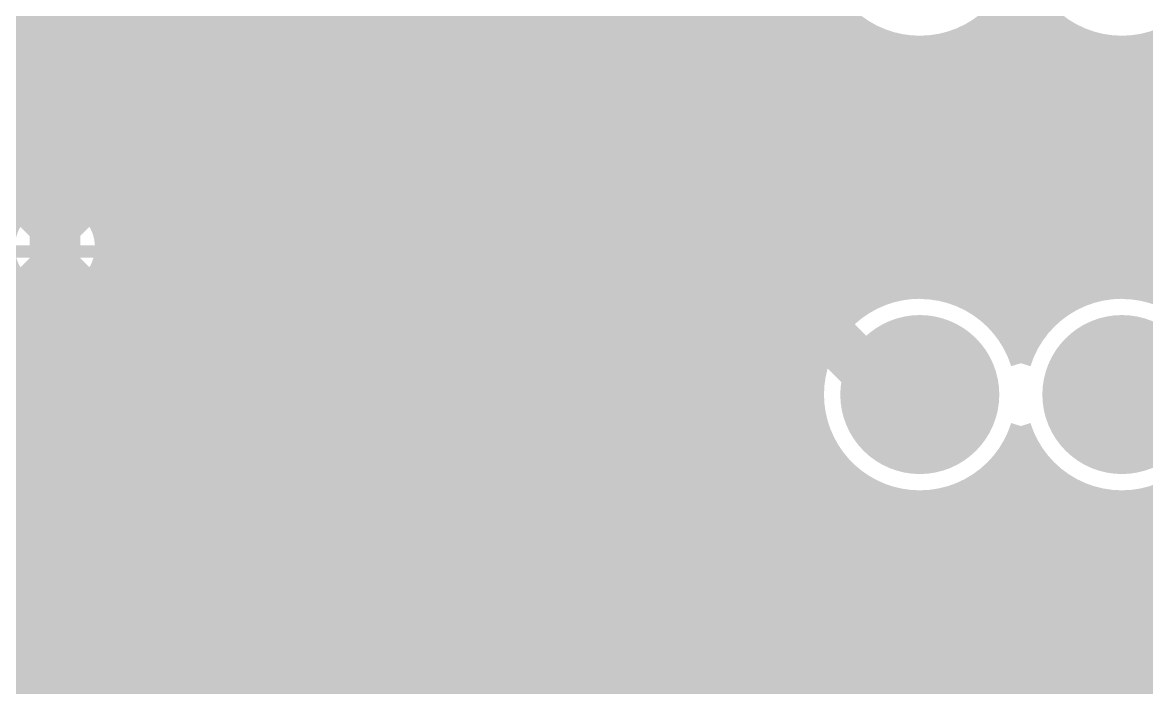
# Model space of a CAD drawing. Extents: x -3 to 92, y -53 to 125.
# Drawn here: x 10.95 to 25.07, y 95.38 to 103.74 of the extents above; entities that cross this region are included whole.
import ezdxf

# ---------------------------------------------------------------- set-up
doc = ezdxf.new("R2010")
doc.units = 0
doc.header["$MEASUREMENT"] = 0
doc.layers.get('0').update_dxf_attribs({"linetype": 'CONTINUOUS'})
for name, color, linetype in [('23-325-0_AST', 7, 'CONTINUOUS'), ('23-325-0_BOT', 7, 'CONTINUOUS'), ('23-325-0_DRD', 2, 'CONTINUOUS'), ('23-325-0_IN1', 4, 'CONTINUOUS'), ('23-325-0_IN2', 3, 'CONTINUOUS'), ('23-325-0_SMB', 5, 'CONTINUOUS'), ('23-325-0_SMT', 10, 'CONTINUOUS'), ('23-325-0_SPT', 14, 'CONTINUOUS'), ('23-325-0_SST', 9, 'CONTINUOUS'), ('23-325-0_TOP', 12, 'CONTINUOUS'), ('THRUHOLE_TAP', 8, 'CONTINUOUS')]:
    doc.layers.add(name, color=color, linetype=linetype)

# ---------------------------------------------------------------- blocks, each defined once
blk = doc.blocks.new('RECTANGLE_43')
blk.add_solid([(1.09982, 0.8001), (1.09982, -0.8001), (-1.09982, 0.8001), (-1.09982, -0.8001)])
blk = doc.blocks.new('ROUND_32')
at = {"const_width": 0.99949}
blk.add_lwpolyline([(-0.499744, 0, 1), (0.499744, 0, 1)], format="xyb", close=True, dxfattribs=at)
blk = doc.blocks.new('ROUND_68')
at = {"const_width": 0.29972}
blk.add_lwpolyline([(-0.14986, 0, 1), (0.14986, 0, 1)], format="xyb", close=True, dxfattribs=at)
blk = doc.blocks.new('ROUND_78')
at = {"const_width": 0.29972}
blk.add_lwpolyline([(-0.14986, 0, 1), (0.14986, 0, 1)], format="xyb", close=True, dxfattribs=at)
blk = doc.blocks.new('RECTANGLE_7')
blk.add_solid([(0.4064, 0.4826), (0.4064, -0.4826), (-0.4064, 0.4826), (-0.4064, -0.4826)])
blk = doc.blocks.new('ROUND_84')
at = {"const_width": 0.10033}
blk.add_lwpolyline([(-0.050164, 0, 1), (0.050164, 0, 1)], format="xyb", close=True, dxfattribs=at)
blk = doc.blocks.new('ROUND_87')
at = {"const_width": 0.40005}
blk.add_lwpolyline([(-0.200024, 0, 1), (0.200024, 0, 1)], format="xyb", close=True, dxfattribs=at)

msp = doc.modelspace()

# ---------------------------------------------------------------- linework, layer by layer
at = {"layer": '23-325-0_AST', "const_width": 0.1524}
for points in [[(28.52928, 106.77398), (28.52928, 107.1753), (29.53004, 107.1753), (29.53004, 102.3747), (19.99996, 102.3747), (19.99996, 107.1753), (21.00072, 107.1753), (21.00072, 106.77398), (28.52928, 106.77398)], [(9.0678, 104.31018), (9.0678, 103.61168), (15.0622, 103.61168), (15.0622, 104.41178)], [(13.5255, 103.0605), (10.6045, 103.0605), (10.6045, 101.4222), (13.5255, 101.4222), (13.5255, 103.0605)], [(10.97534, 102.27056), (11.33094, 102.27056), (11.45032, 102.44074), (11.45032, 102.61092), (11.33094, 102.77856), (10.97534, 102.77856), (10.97534, 101.76256)], [(11.81354, 101.93274), (11.93292, 101.76256), (12.16914, 101.76256), (12.28852, 101.93274), (12.28852, 102.10292), (12.04976, 102.44074), (12.28852, 102.77856), (11.81354, 102.77856)], [(13.06576, 102.27056), (13.12672, 102.44074), (13.12672, 102.61092), (13.06576, 102.77856), (12.71016, 102.77856), (12.65174, 102.61092), (12.65174, 102.44074), (12.71016, 102.27056), (13.06576, 102.27056), (13.12672, 102.10292), (13.12672, 101.93274), (13.06576, 101.76256), (12.71016, 101.76256), (12.65174, 101.93274), (12.65174, 102.10292), (12.71016, 102.27056)], [(11.27252, 102.27056), (11.45032, 101.76256)], [(28.52928, 101.05898), (28.52928, 101.4603), (29.53004, 101.4603), (29.53004, 96.6597), (19.99996, 96.6597), (19.99996, 101.4603), (21.00072, 101.4603), (21.00072, 101.05898), (28.52928, 101.05898)], [(9.0678, 100.15982), (9.0678, 100.85832), (15.0622, 100.85832), (15.0622, 100.15982)], [(16.9037, 100.25126), (16.9037, 99.77628), (16.22552, 100.0125), (16.22552, 100.13188), (17.24152, 100.13188)], [(25.06218, 99.19462), (25.22982, 99.314), (25.22982, 99.55022), (25.06218, 99.6696), (24.892, 99.6696), (24.55418, 99.43338), (24.21382, 99.6696), (24.21382, 99.19462)], [(16.22552, 99.41306), (17.07134, 99.41306), (17.24152, 99.3521), (16.73352, 99.1743)], [(16.56334, 99.1743), (16.73352, 99.1743), (17.24152, 98.9965), (17.07134, 98.93808), (16.22552, 98.93808)], [(24.72182, 98.35642), (24.72182, 98.71202), (24.55418, 98.8314), (24.384, 98.8314), (24.21382, 98.71202), (24.21382, 98.35642), (25.22982, 98.35642)], [(16.3957, 98.57486), (16.22552, 98.5139), (16.22552, 98.1583), (16.3957, 98.09988), (16.56334, 98.09988), (16.73352, 98.1583), (16.73352, 98.5139), (16.9037, 98.57486), (17.07134, 98.57486), (17.24152, 98.5139), (17.24152, 98.1583), (17.07134, 98.09988)], [(9.0678, 97.96018), (9.0678, 97.26168), (15.0622, 97.26168), (15.0622, 98.06178)], [(13.5255, 96.7105), (10.6045, 96.7105), (10.6045, 95.0722), (13.5255, 95.0722), (13.5255, 96.7105)], [(11.10234, 95.92056), (11.45794, 95.92056), (11.57732, 96.09074), (11.57732, 96.26092), (11.45794, 96.42856), (11.10234, 96.42856), (11.10234, 95.41256)], [(11.94054, 95.58274), (11.99896, 95.41256), (12.35456, 95.41256), (12.41552, 95.58274), (12.41552, 95.92056), (12.29614, 96.09074), (11.94054, 96.09074), (11.94054, 96.42856), (12.41552, 96.42856)], [(12.83716, 95.92056), (13.19276, 95.92056), (13.25372, 95.75292), (13.25372, 95.58274), (13.19276, 95.41256), (12.83716, 95.41256), (12.77874, 95.58274), (12.77874, 95.75292), (13.01496, 96.42856)], [(11.39952, 95.92056), (11.57732, 95.41256)], [(28.52928, 95.34398), (28.52928, 95.7453), (29.53004, 95.7453), (29.53004, 90.9447), (19.99996, 90.9447), (19.99996, 95.7453), (21.00072, 95.7453), (21.00072, 95.34398), (28.52928, 95.34398)]]:
    msp.add_lwpolyline(points, dxfattribs=at)
for points in [[(12.065, 100.05822, 0.4142136), (11.06678, 99.06)], [(13.06322, 99.06, 0.4142136), (12.065, 100.05822)], [(11.06678, 99.06, 0.4142136), (12.065, 98.06178)], [(12.065, 98.06178, 0.4142136), (13.06322, 99.06)]]:
    msp.add_lwpolyline(points, format="xyb", dxfattribs=at)
at = {"layer": '23-325-0_BOT'}
for points, const_width in [([(12.0142, 124.46), (12.0142, 58.27522)], 0.254), ([(12.2428, 124.46), (12.2428, 58.03138)], 0.254), ([(12.4714, 124.46), (12.4714, 46.101)], 0.254), ([(12.7, 124.46), (12.7, 46.101)], 0.254), ([(12.9286, 124.46), (12.9286, 46.101)], 0.254), ([(13.1572, 124.46), (13.1572, 46.101)], 0.254), ([(13.3858, 124.46), (13.3858, 46.101)], 0.254), ([(13.6144, 124.46), (13.6144, 46.101)], 0.254), ([(13.843, 124.46), (13.843, 46.101)], 0.254), ([(14.0716, 124.46), (14.0716, 60.02528)], 0.254), ([(14.3002, 124.46), (14.3002, 60.24118)], 0.254), ([(14.5288, 124.46), (14.5288, 60.31484)], 0.254), ([(14.7574, 124.46), (14.7574, 60.2996)], 0.254), ([(14.986, 124.46), (14.986, 60.19038)], 0.254), ([(15.2146, 124.46), (15.2146, 59.84748)], 0.254), ([(15.4432, 124.46), (15.4432, 54.8259)], 0.254), ([(15.6718, 124.46), (15.6718, 54.6862)], 0.254), ([(15.9004, 124.46), (15.9004, 46.101)], 0.254), ([(16.129, 124.46), (16.129, 46.101)], 0.254), ([(16.3576, 124.46), (16.3576, 46.101)], 0.254), ([(16.5862, 124.46), (16.5862, 46.101)], 0.254), ([(16.8148, 124.46), (16.8148, 46.101)], 0.254), ([(17.0434, 124.46), (17.0434, 46.101)], 0.254), ([(17.272, 124.46), (17.272, 46.101)], 0.254), ([(17.5006, 124.46), (17.5006, 46.101)], 0.254), ([(17.7292, 124.46), (17.7292, 46.101)], 0.254), ([(11.3538, 100.9142), (11.3538, 105.8672), (7.62, 109.601)], 0.635), ([(18.542, 52.832), (18.542, 106.172), (20.32, 107.95)], 0.635), ([(20.701, 107.41406), (20.701, 67.44716)], 0.254), ([(20.4724, 107.18546), (20.4724, 67.21856)], 0.254), ([(20.2438, 106.95686), (20.2438, 66.98996)], 0.254), ([(20.0152, 106.72826), (20.0152, 66.76136)], 0.254), ([(19.7866, 106.49966), (19.7866, 66.53276)], 0.254), ([(19.558, 106.27106), (19.558, 52.7304)], 0.254), ([(17.8943, 106.172), (17.8943, 52.832)], 0.254), ([(19.3294, 106.04246), (19.3294, 52.959)], 0.254), ([(12.0015, 105.8672), (12.0015, 100.9142)], 0.254), ([(19.1897, 105.90276), (19.1897, 53.0987)], 0.254), ([(20.9296, 104.47274), (20.9296, 99.36226)], 0.254), ([(23.4442, 104.2416), (23.4442, 99.59086)], 0.254), ([(23.6728, 104.01554), (23.6728, 99.81946)], 0.254), ([(21.1582, 103.97998), (21.1582, 99.85502)], 0.254), ([(23.2156, 103.886), (23.2156, 99.94646)], 0.254), ([(17.8943, 103.7844), (12.0015, 103.7844)], 0.254), ([(21.336, 103.7844), (19.1897, 103.7844)], 0.254), ([(21.3868, 103.74122), (21.3868, 100.09124)], 0.254), ([(23.876, 103.7844), (23.11146, 103.7844)], 0.254), ([(23.9014, 103.76408), (23.9014, 100.07092)], 0.254), ([(21.6154, 103.59136), (21.6154, 100.2411)], 0.254), ([(22.987, 103.68534), (22.987, 100.14966)], 0.254), ([(24.13, 103.6066), (24.13, 100.2284)], 0.254), ([(17.8943, 103.5558), (12.0015, 103.5558)], 0.254), ([(21.6916, 103.5558), (19.1897, 103.5558)], 0.254), ([(21.844, 103.49992), (21.844, 100.33508)], 0.254), ([(22.0726, 103.4542), (22.0726, 100.3808)], 0.254), ([(22.3012, 103.44658), (22.3012, 100.38842)], 0.254), ([(22.5298, 103.4796), (22.5298, 100.3554)], 0.254), ([(24.2316, 103.5558), (22.75586, 103.5558)], 0.254), ([(22.7584, 103.5558), (22.7584, 100.2792)], 0.254), ([(24.3586, 103.50754), (24.3586, 100.32492)], 0.254), ([(24.5872, 103.45674), (24.5872, 100.37826)], 0.254), ([(24.8158, 103.44658), (24.8158, 100.38842)], 0.254), ([(25.0444, 103.47452), (25.0444, 100.36048)], 0.254), ([(17.8943, 103.3272), (12.0015, 103.3272)], 0.254), ([(26.76906, 103.3272), (19.1897, 103.3272)], 0.254), ([(17.8943, 103.0986), (12.0015, 103.0986)], 0.254), ([(26.6827, 103.0986), (19.1897, 103.0986)], 0.254), ([(17.8943, 102.87), (12.0015, 102.87)], 0.254), ([(26.68778, 102.87), (19.1897, 102.87)], 0.254), ([(17.8943, 102.6414), (12.0015, 102.6414)], 0.254), ([(26.7843, 102.6414), (19.1897, 102.6414)], 0.254), ([(17.8943, 102.4128), (12.0015, 102.4128)], 0.254), ([(26.8478, 102.4128), (19.1897, 102.4128)], 0.254), ([(17.8943, 102.1842), (12.0015, 102.1842)], 0.254), ([(26.8478, 102.1842), (19.1897, 102.1842)], 0.254), ([(17.8943, 101.9556), (12.0015, 101.9556)], 0.254), ([(26.8478, 101.9556), (19.1897, 101.9556)], 0.254), ([(17.8943, 101.727), (12.0015, 101.727)], 0.254), ([(26.8478, 101.727), (19.1897, 101.727)], 0.254), ([(17.8943, 101.4984), (12.0015, 101.4984)], 0.254), ([(26.8478, 101.4984), (19.1897, 101.4984)], 0.254), ([(17.8943, 101.2698), (12.0015, 101.2698)], 0.254), ([(26.8478, 101.2698), (19.1897, 101.2698)], 0.254), ([(11.3538, 100.9142), (11.3538, 94.2848)], 0.635), ([(17.8943, 101.0412), (12.0015, 101.0412)], 0.254), ([(26.8478, 101.0412), (19.1897, 101.0412)], 0.254), ([(12.0015, 100.9142), (12.0015, 94.2848)], 0.254), ([(17.8943, 100.8126), (12.0015, 100.8126)], 0.254), ([(26.8478, 100.8126), (19.1897, 100.8126)], 0.254), ([(17.8943, 100.584), (12.0015, 100.584)], 0.254), ([(26.8478, 100.584), (19.1897, 100.584)], 0.254), ([(17.8943, 100.3554), (12.0015, 100.3554)], 0.254), ([(21.92274, 100.3554), (19.1897, 100.3554)], 0.254), ([(24.46274, 100.3554), (22.52726, 100.3554)], 0.254), ([(26.8478, 100.3554), (25.06726, 100.3554)], 0.254), ([(17.8943, 100.1268), (12.0015, 100.1268)], 0.254), ([(21.42998, 100.1268), (19.1897, 100.1268)], 0.254), ([(23.96998, 100.1268), (23.02002, 100.1268)], 0.254), ([(17.8943, 99.8982), (12.0015, 99.8982)], 0.254), ([(21.19122, 99.8982), (19.1897, 99.8982)], 0.254), ([(23.73122, 99.8982), (23.25624, 99.8982)], 0.254), ([(17.8943, 99.6696), (12.0015, 99.6696)], 0.254), ([(21.04136, 99.6696), (19.1897, 99.6696)], 0.254), ([(23.58136, 99.6696), (23.4061, 99.6696)], 0.254), ([(17.8943, 99.441), (12.0015, 99.441)], 0.254), ([(20.94992, 99.441), (19.1897, 99.441)], 0.254), ([(17.8943, 99.2124), (12.0015, 99.2124)], 0.254), ([(20.9042, 99.2124), (19.1897, 99.2124)], 0.254), ([(17.8943, 98.9838), (12.0015, 98.9838)], 0.254), ([(20.89658, 98.9838), (19.1897, 98.9838)], 0.254), ([(17.8943, 98.7552), (12.0015, 98.7552)], 0.254), ([(20.9296, 98.7552), (19.1897, 98.7552)], 0.254), ([(20.9296, 98.75774), (20.9296, 93.64726)], 0.254), ([(17.8943, 98.5266), (12.0015, 98.5266)], 0.254), ([(21.0058, 98.5266), (19.1897, 98.5266)], 0.254), ([(23.4442, 98.5266), (23.4442, 93.87586)], 0.254), ([(23.5458, 98.5266), (23.4442, 98.5266)], 0.254), ([(17.8943, 98.298), (12.0015, 98.298)], 0.254), ([(21.13534, 98.298), (19.1897, 98.298)], 0.254), ([(21.1582, 98.26498), (21.1582, 94.14002)], 0.254), ([(23.67534, 98.298), (23.31466, 98.298)], 0.254), ([(23.6728, 98.30054), (23.6728, 94.10446)], 0.254), ([(17.8943, 98.0694), (12.0015, 98.0694)], 0.254), ([(21.336, 98.0694), (19.1897, 98.0694)], 0.254), ([(23.876, 98.0694), (23.11146, 98.0694)], 0.254), ([(23.2156, 98.171), (23.2156, 94.23146)], 0.254), ([(21.3868, 98.02622), (21.3868, 94.37624)], 0.254), ([(22.987, 97.97034), (22.987, 94.43466)], 0.254), ([(23.9014, 98.04908), (23.9014, 94.35592)], 0.254), ([(17.8943, 97.8408), (12.0015, 97.8408)], 0.254), ([(21.6916, 97.8408), (19.1897, 97.8408)], 0.254), ([(21.6154, 97.87636), (21.6154, 94.5261)], 0.254), ([(24.2316, 97.8408), (22.75586, 97.8408)], 0.254), ([(22.7584, 97.8408), (22.7584, 94.5642)], 0.254), ([(24.13, 97.8916), (24.13, 94.5134)], 0.254), ([(24.3586, 97.79254), (24.3586, 94.60992)], 0.254), ([(21.844, 97.78492), (21.844, 94.62008)], 0.254), ([(22.0726, 97.7392), (22.0726, 94.6658)], 0.254), ([(22.3012, 97.73158), (22.3012, 94.67342)], 0.254), ([(22.5298, 97.7646), (22.5298, 94.6404)], 0.254), ([(24.5872, 97.74174), (24.5872, 94.66326)], 0.254), ([(24.8158, 97.73158), (24.8158, 94.67342)], 0.254), ([(25.0444, 97.75952), (25.0444, 94.64548)], 0.254), ([(17.8943, 97.6122), (12.0015, 97.6122)], 0.254), ([(28.5115, 97.6122), (19.1897, 97.6122)], 0.254), ([(17.8943, 97.3836), (12.0015, 97.3836)], 0.254), ([(28.2829, 97.3836), (19.1897, 97.3836)], 0.254), ([(17.8943, 97.155), (12.0015, 97.155)], 0.254), ([(28.0543, 97.155), (19.1897, 97.155)], 0.254), ([(17.8943, 96.9264), (12.0015, 96.9264)], 0.254), ([(27.8257, 96.9264), (19.1897, 96.9264)], 0.254), ([(17.8943, 96.6978), (12.0015, 96.6978)], 0.254), ([(27.5971, 96.6978), (19.1897, 96.6978)], 0.254), ([(17.8943, 96.4692), (12.0015, 96.4692)], 0.254), ([(27.3685, 96.4692), (19.1897, 96.4692)], 0.254), ([(17.8943, 96.2406), (12.0015, 96.2406)], 0.254), ([(27.1399, 96.2406), (19.1897, 96.2406)], 0.254), ([(17.8943, 96.012), (12.0015, 96.012)], 0.254), ([(26.924, 96.012), (19.1897, 96.012)], 0.254), ([(17.8943, 95.7834), (12.0015, 95.7834)], 0.254), ([(26.8478, 95.7834), (19.1897, 95.7834)], 0.254), ([(17.8943, 95.5548), (12.0015, 95.5548)], 0.254), ([(26.8478, 95.5548), (19.1897, 95.5548)], 0.254), ([(17.8943, 95.3262), (12.0015, 95.3262)], 0.254), ([(26.8478, 95.3262), (19.1897, 95.3262)], 0.254)]:
    msp.add_lwpolyline(points, dxfattribs=dict(at, const_width=const_width))
at = {"layer": '23-325-0_BOT', "const_width": 0.254}
for points in [[(20.89404, 104.775, 0.4142136), (22.225, 103.44404)], [(22.225, 103.44404, 0.328165), (23.495, 104.37876)], [(23.495, 104.37876, 0.3281646), (24.765, 103.44404)], [(24.765, 103.44404, 0.328165), (26.035, 104.37876)], [(22.225, 100.39096, 0.4142136), (20.89404, 99.06)], [(23.495, 99.4537, 0.3286705), (22.225, 100.38842)], [(24.765, 100.39096, 0.3286704), (23.495, 99.4537)], [(26.035, 99.4537, 0.3286705), (24.765, 100.38842)], [(20.89404, 99.06, 0.4142136), (22.225, 97.72904)], [(22.225, 97.72904, 0.328165), (23.495, 98.66376)], [(23.495, 98.66376, 0.3281646), (24.765, 97.72904)], [(24.765, 97.72904, 0.328165), (26.035, 98.66376)]]:
    msp.add_lwpolyline(points, format="xyb", dxfattribs=at)
at = {"layer": '23-325-0_DRD', "const_width": 0.254}
for points in [[(11.9888, 101.5492), (10.7188, 100.2792)], [(11.9888, 100.2792), (10.7188, 101.5492)], [(11.9888, 101.5492), (10.7188, 100.2792)], [(11.9888, 100.2792), (10.7188, 101.5492)], [(13.335, 99.695), (12.065, 98.425)], [(13.335, 98.425), (12.065, 99.695)], [(13.335, 99.695), (12.065, 98.425)], [(13.335, 98.425), (12.065, 99.695)], [(13.335, 99.695), (12.065, 98.425)], [(13.335, 98.425), (12.065, 99.695)], [(17.653, 99.695), (16.383, 98.425)], [(17.653, 98.425), (16.383, 99.695)], [(22.225, 99.695), (21.59, 99.06)], [(22.86, 99.06), (22.225, 99.695)], [(24.765, 99.695), (24.13, 99.06)], [(25.4, 99.06), (24.765, 99.695)], [(21.59, 99.06), (22.225, 98.425)], [(22.225, 98.425), (22.86, 99.06)], [(24.13, 99.06), (24.765, 98.425)], [(24.765, 98.425), (25.4, 99.06)]]:
    msp.add_lwpolyline(points, dxfattribs=at)
at = {"layer": '23-325-0_IN1', "const_width": 0.254}
for points in [[(10.8458, 124.46), (10.8458, 101.28504)], [(11.0744, 124.46), (11.0744, 101.47808)], [(11.303, 124.46), (11.303, 101.54158)], [(11.5316, 124.46), (11.5316, 101.51872)], [(11.7602, 124.46), (11.7602, 101.39426)], [(11.9888, 124.46), (11.9888, 75.3618)], [(12.2174, 124.46), (12.2174, 99.46386)], [(13.589, 124.46), (13.589, -4.572)], [(13.8176, 124.46), (13.8176, -4.572)], [(14.0462, 124.46), (14.0462, -4.572)], [(14.2748, 124.46), (14.2748, -4.572)], [(14.5034, 124.46), (14.5034, -4.572)], [(14.732, 124.46), (14.732, 54.59984)], [(14.9606, 124.46), (14.9606, 54.79288)], [(15.1892, 124.46), (15.1892, 54.85638)], [(15.4178, 124.46), (15.4178, 54.83352)], [(15.6464, 124.46), (15.6464, 54.70906)], [(15.875, 124.46), (15.875, -4.572)], [(16.1036, 124.46), (16.1036, -4.572)], [(17.9324, 124.46), (17.9324, 68.76288)], [(18.161, 124.46), (18.161, 68.56984)], [(18.3896, 124.46), (18.3896, 53.4416)], [(18.6182, 124.46), (18.6182, 53.45684)], [(18.8468, 124.46), (18.8468, 53.38318)], [(19.0754, 124.46), (19.0754, 53.16728)], [(19.304, 124.46), (19.304, -4.572)], [(19.5326, 124.46), (19.5326, -4.572)], [(17.7038, 117.8179), (17.7038, 92.99956)], [(17.4752, 117.57406), (17.4752, 99.4918)], [(19.7612, 107.6579), (19.7612, 21.87956)], [(19.9898, 107.41406), (19.9898, 22.12594)], [(20.6756, 107.4293), (20.6756, 64.79794)], [(20.2184, 107.3277), (20.2184, 22.2123)], [(20.447, 107.33278), (20.447, 22.20722)], [(12.446, 105.03662), (12.446, 99.63658)], [(17.2466, 105.0036), (17.2466, 99.64674)], [(13.3604, 104.9274), (13.3604, -4.572)], [(16.3322, 104.95026), (16.3322, 86.64956)], [(12.6746, 104.84612), (12.6746, 99.68992)], [(12.9032, 104.78262), (12.9032, 99.6569)], [(13.1318, 104.80548), (13.1318, 99.5172)], [(16.5608, 104.8131), (16.5608, 99.4918)], [(16.7894, 104.78008), (16.7894, 99.64674)], [(17.018, 104.83342), (17.018, 99.68992)], [(20.9042, 104.61752), (20.9042, 99.21748)], [(23.4188, 104.18826), (23.4188, 99.64674)], [(21.1328, 104.01554), (21.1328, 99.81946)], [(23.6474, 104.05364), (23.6474, 99.78136)], [(23.1902, 103.8606), (23.1902, 99.9744)], [(21.336, 103.7844), (-2.413, 103.7844)], [(21.3614, 103.76408), (21.3614, 100.07092)], [(23.876, 103.7844), (23.11146, 103.7844)], [(23.876, 103.7844), (23.876, 100.04806)], [(21.59, 103.6066), (21.59, 100.2284)], [(22.9616, 103.66756), (22.9616, 100.16744)], [(24.1046, 103.6193), (24.1046, 100.21316)], [(21.6916, 103.5558), (-2.413, 103.5558)], [(21.8186, 103.50754), (21.8186, 100.32492)], [(22.0472, 103.45674), (22.0472, 100.37826)], [(22.2758, 103.44658), (22.2758, 100.38842)], [(22.5044, 103.47452), (22.5044, 100.36048)], [(22.733, 103.54564), (22.733, 100.28936)], [(24.2316, 103.5558), (22.75586, 103.5558)], [(24.3332, 103.5177), (24.3332, 100.3173)], [(24.5618, 103.45928), (24.5618, 100.37318)], [(24.7904, 103.44404), (24.7904, 100.38842)], [(25.019, 103.46944), (25.019, 100.36556)], [(26.76906, 103.3272), (-2.413, 103.3272)], [(26.6827, 103.0986), (-2.413, 103.0986)], [(26.68778, 102.87), (-2.413, 102.87)], [(26.7843, 102.6414), (-2.413, 102.6414)], [(27.06878, 102.4128), (-2.413, 102.4128)], [(73.4568, 102.1842), (-2.413, 102.1842)], [(73.50506, 101.9556), (-2.413, 101.9556)], [(73.62698, 101.727), (-2.413, 101.727)], [(11.11758, 101.4984), (-2.413, 101.4984)], [(73.89368, 101.4984), (11.59002, 101.4984)], [(10.8331, 101.2698), (-2.413, 101.2698)], [(86.36, 101.2698), (11.8745, 101.2698)], [(30.93466, 101.0412), (11.97102, 101.0412)], [(30.78226, 100.8126), (11.9761, 100.8126)], [(10.8458, 100.54082), (10.8458, 94.65564)], [(30.73908, 100.584), (11.88974, 100.584)], [(11.0617, 100.3554), (-2.413, 100.3554)], [(11.0744, 100.35032), (11.0744, 94.84868)], [(21.92274, 100.3554), (11.64336, 100.3554)], [(11.7602, 100.4316), (11.7602, 94.76486)], [(24.46274, 100.3554), (22.52726, 100.3554)], [(27.00274, 100.3554), (25.06726, 100.3554)], [(11.303, 100.28682), (11.303, 94.91218)], [(11.5316, 100.30968), (11.5316, 94.88932)], [(21.42998, 100.1268), (-2.413, 100.1268)], [(23.96998, 100.1268), (23.02002, 100.1268)], [(21.19122, 99.8982), (-2.413, 99.8982)], [(23.73122, 99.8982), (23.25624, 99.8982)], [(12.53998, 99.6696), (-2.413, 99.6696)], [(16.85798, 99.6696), (12.85748, 99.6696)], [(21.04136, 99.6696), (17.17548, 99.6696)], [(23.58136, 99.6696), (23.4061, 99.6696)], [(12.19708, 99.441), (-2.413, 99.441)], [(16.51508, 99.441), (13.20038, 99.441)], [(20.94992, 99.441), (17.51838, 99.441)], [(12.08786, 99.2124), (-2.413, 99.2124)], [(16.40586, 99.2124), (13.3096, 99.2124)], [(20.9042, 99.2124), (17.6276, 99.2124)], [(12.07516, 98.9838), (-2.413, 98.9838)], [(16.39316, 98.9838), (13.32484, 98.9838)], [(20.89658, 98.9838), (17.64284, 98.9838)], [(20.9042, 98.90252), (20.9042, 93.50248)], [(12.14882, 98.7552), (-2.413, 98.7552)], [(12.2174, 98.6536), (12.2174, 93.11386)], [(16.46682, 98.7552), (13.25118, 98.7552)], [(20.9296, 98.7552), (17.56918, 98.7552)], [(12.36472, 98.5266), (-2.413, 98.5266)], [(16.68272, 98.5266), (13.03528, 98.5266)], [(13.1318, 98.60026), (13.1318, 93.1672)], [(16.5608, 98.62566), (16.5608, 92.94622)], [(21.0058, 98.5266), (17.35328, 98.5266)], [(17.4752, 98.62566), (17.4752, 93.24594)], [(23.5458, 98.5266), (23.4442, 98.5266)], [(12.446, 98.48342), (12.446, 93.28658)], [(12.6746, 98.43008), (12.6746, 93.33992)], [(12.9032, 98.4631), (12.9032, 93.3069)], [(16.7894, 98.47326), (16.7894, 93.2307)], [(17.018, 98.43008), (17.018, 93.32722)], [(17.2466, 98.47326), (17.2466, 93.3323)], [(23.4188, 98.47326), (23.4188, 93.93174)], [(21.13534, 98.298), (-2.413, 98.298)], [(21.1328, 98.30054), (21.1328, 94.10446)], [(23.67534, 98.298), (23.31466, 98.298)], [(23.6474, 98.33864), (23.6474, 94.06636)], [(21.336, 98.0694), (-2.413, 98.0694)], [(23.876, 98.0694), (23.11146, 98.0694)], [(23.1902, 98.1456), (23.1902, 94.2594)], [(23.876, 98.0694), (23.876, 94.33306)], [(21.3614, 98.04908), (21.3614, 94.35592)], [(22.9616, 97.95256), (22.9616, 94.45244)], [(21.6916, 97.8408), (-2.413, 97.8408)], [(21.59, 97.8916), (21.59, 94.5134)], [(21.8186, 97.79254), (21.8186, 94.60992)], [(22.733, 97.83064), (22.733, 94.57436)], [(24.2316, 97.8408), (22.75586, 97.8408)], [(24.1046, 97.9043), (24.1046, 94.49816)], [(24.3332, 97.8027), (24.3332, 94.6023)], [(22.0472, 97.74174), (22.0472, 94.66326)], [(22.2758, 97.73158), (22.2758, 94.67342)], [(22.5044, 97.75952), (22.5044, 94.64548)], [(24.5618, 97.74428), (24.5618, 94.65818)], [(24.7904, 97.72904), (24.7904, 94.67342)], [(25.019, 97.75444), (25.019, 94.65056)], [(60.84316, 97.6122), (-2.413, 97.6122)], [(60.85586, 97.3836), (-2.413, 97.3836)], [(60.96508, 97.155), (-2.413, 97.155)], [(61.30798, 96.9264), (-2.413, 96.9264)], [(65.43548, 96.6978), (-2.413, 96.6978)], [(65.41262, 96.4692), (-2.413, 96.4692)], [(65.47612, 96.2406), (-2.413, 96.2406)], [(65.66662, 96.012), (-2.413, 96.012)], [(86.36, 95.7834), (-2.413, 95.7834)], [(86.36, 95.5548), (-2.413, 95.5548)], [(29.02966, 95.3262), (-2.413, 95.3262)]]:
    msp.add_lwpolyline(points, dxfattribs=at)
for points in [[(20.89404, 104.775, 0.4142136), (22.225, 103.44404)], [(22.225, 103.44404, 0.328165), (23.495, 104.37876)], [(23.495, 104.37876, 0.3281646), (24.765, 103.44404)], [(24.765, 103.44404, 0.328165), (26.035, 104.37876)], [(11.3538, 101.54412, 0.4142136), (10.72388, 100.9142)], [(11.98372, 100.9142, 0.4142136), (11.3538, 101.54412)], [(10.72388, 100.9142, 0.4142136), (11.3538, 100.28428)], [(11.3538, 100.28428, 0.4142136), (11.98372, 100.9142)], [(22.225, 100.39096, 0.4142136), (20.89404, 99.06)], [(23.495, 99.4537, 0.3286705), (22.225, 100.38842)], [(24.765, 100.39096, 0.3286704), (23.495, 99.4537)], [(26.035, 99.4537, 0.3286705), (24.765, 100.38842)], [(12.7, 99.68992, 0.4142136), (12.07008, 99.06)], [(12.7, 99.68992, 0.4142136), (12.07008, 99.06)], [(13.32992, 99.06, 0.4142136), (12.7, 99.68992)], [(13.32992, 99.06, 0.4142136), (12.7, 99.68992)], [(17.018, 99.68992, 0.4142136), (16.38808, 99.06)], [(17.64792, 99.06, 0.4142136), (17.018, 99.68992)], [(12.07008, 99.06, 0.4142136), (12.7, 98.43008)], [(12.07008, 99.06, 0.4142136), (12.7, 98.43008)], [(12.7, 98.43008, 0.4142136), (13.32992, 99.06)], [(12.7, 98.43008, 0.4142136), (13.32992, 99.06)], [(16.38808, 99.06, 0.4142136), (17.018, 98.43008)], [(17.018, 98.43008, 0.4142136), (17.64792, 99.06)], [(20.89404, 99.06, 0.4142136), (22.225, 97.72904)], [(22.225, 97.72904, 0.328165), (23.495, 98.66376)], [(23.495, 98.66376, 0.3281646), (24.765, 97.72904)], [(24.765, 97.72904, 0.328165), (26.035, 98.66376)]]:
    msp.add_lwpolyline(points, format="xyb", dxfattribs=at)
at = {"layer": '23-325-0_SST', "const_width": 0.1524}
for points in [[(28.52928, 106.77398), (28.52928, 107.1753), (29.53004, 107.1753), (29.53004, 102.3747), (19.99996, 102.3747), (19.99996, 107.1753), (21.00072, 107.1753), (21.00072, 106.77398), (28.52928, 106.77398)], [(15.0622, 104.41178), (15.0622, 103.61168), (9.0678, 103.61168), (9.0678, 104.31018)], [(17.07642, 103.9368), (17.07642, 103.4288), (17.2466, 103.25862), (17.41678, 103.25862), (17.58442, 103.4288), (17.58442, 103.9368), (16.56842, 103.9368)], [(14.54912, 103.25862), (14.37894, 103.31704), (14.20876, 103.31704), (14.04112, 103.25862), (14.04112, 102.90302), (14.20876, 102.84206), (14.37894, 102.84206), (14.54912, 102.90302), (14.54912, 103.25862), (14.71676, 103.31704), (14.88694, 103.31704), (15.05712, 103.25862), (15.05712, 102.90302), (14.88694, 102.84206), (14.71676, 102.84206), (14.54912, 102.90302)], [(13.5255, 103.0605), (10.6045, 103.0605), (10.6045, 101.4222), (13.5255, 101.4222), (13.5255, 103.0605)], [(17.58442, 102.19182), (16.7386, 102.19182), (16.56842, 102.27818), (16.56842, 102.78618), (16.7386, 102.87), (17.58442, 102.87)], [(14.88694, 102.00386), (15.05712, 102.12324), (15.05712, 102.35946), (14.88694, 102.47884), (14.71676, 102.47884), (14.37894, 102.24262), (14.04112, 102.47884), (14.04112, 102.00386)], [(24.69642, 101.64318), (25.05202, 101.64318), (25.1714, 101.81082), (25.1714, 101.981), (25.05202, 102.15118), (24.69642, 102.15118), (24.69642, 101.13518)], [(14.54912, 101.16566), (14.54912, 101.52126), (14.37894, 101.64064), (14.20876, 101.64064), (14.04112, 101.52126), (14.04112, 101.16566), (15.05712, 101.16566)], [(14.54912, 101.46284), (15.05712, 101.64064)], [(28.52928, 101.05898), (28.52928, 101.4603), (29.53004, 101.4603), (29.53004, 96.6597), (19.99996, 96.6597), (19.99996, 101.4603), (21.00072, 101.4603), (21.00072, 101.05898), (28.52928, 101.05898)], [(15.0622, 100.15982), (15.0622, 100.85832), (9.0678, 100.85832), (9.0678, 100.15982)], [(17.58442, 99.67722), (17.58442, 100.3554)], [(16.56842, 100.01758), (17.58442, 100.01758)], [(19.48942, 98.86442), (18.98142, 99.11842), (18.98142, 99.2886), (19.48942, 99.5426)], [(17.07642, 99.2886), (17.07642, 98.7806), (17.2466, 98.61042), (17.41678, 98.61042), (17.58442, 98.7806), (17.58442, 99.2886), (16.56842, 99.2886)], [(18.47342, 99.20478), (18.98142, 99.20478)], [(17.07642, 98.86442), (16.56842, 98.61042)], [(16.56842, 97.54362), (17.07642, 97.54362), (17.58442, 97.79762), (17.58442, 97.9678), (17.07642, 98.2218), (16.56842, 98.2218)], [(16.90878, 97.54362), (16.90878, 98.2218)], [(15.0622, 98.06178), (15.0622, 97.26168), (9.0678, 97.26168), (9.0678, 97.96018)], [(17.58442, 96.47682), (17.2466, 96.47682), (16.56842, 96.81718), (17.2466, 97.155), (17.58442, 97.155)], [(14.42212, 96.68002), (14.42212, 97.03562), (14.58976, 97.09404), (14.75994, 97.09404), (14.93012, 97.03562), (14.93012, 96.68002), (14.75994, 96.61906), (14.58976, 96.61906), (13.91412, 96.85782)], [(13.5255, 96.7105), (10.6045, 96.7105), (10.6045, 95.0722), (13.5255, 95.0722), (13.5255, 96.7105)], [(24.44242, 96.05518), (24.79802, 96.05518), (24.9174, 96.22282), (24.9174, 96.393), (24.79802, 96.56318), (24.44242, 96.56318), (24.44242, 95.54718)], [(14.75994, 95.78086), (14.93012, 95.84182), (14.93012, 96.19742), (14.75994, 96.25584), (14.42212, 96.25584), (14.25194, 96.13646), (14.25194, 95.78086), (13.91412, 95.78086), (13.91412, 96.25584)], [(16.56842, 95.41002), (16.56842, 96.0882), (17.58442, 96.0882), (17.58442, 95.41002)], [(17.07642, 95.5802), (17.07642, 96.0882)], [(28.52928, 95.34398), (28.52928, 95.7453), (29.53004, 95.7453), (29.53004, 90.9447), (19.99996, 90.9447), (19.99996, 95.7453), (21.00072, 95.7453), (21.00072, 95.34398), (28.52928, 95.34398)], [(14.42212, 94.94266), (14.42212, 95.29826), (14.25194, 95.41764), (14.08176, 95.41764), (13.91412, 95.29826), (13.91412, 94.94266), (14.93012, 94.94266)], [(14.42212, 95.23984), (14.93012, 95.41764)]]:
    msp.add_lwpolyline(points, dxfattribs=at)
for points in [[(12.065, 100.05822, 0.4142136), (11.06678, 99.06)], [(13.06322, 99.06, 0.4142136), (12.065, 100.05822)], [(11.06678, 99.06, 0.4142136), (12.065, 98.06178)], [(12.065, 98.06178, 0.4142136), (13.06322, 99.06)]]:
    msp.add_lwpolyline(points, format="xyb", dxfattribs=at)
at = {"layer": '23-325-0_TOP'}
for points, const_width in [([(36.83, 114.69878), (36.21278, 114.69878), (35.814, 114.3), (35.814, 112.395), (34.798, 111.379), (33.147, 111.379), (29.718, 107.95), (29.718, 104.267), (27.432, 101.981), (22.606, 101.981), (17.145, 107.442), (6.731, 107.442), (6.223, 107.95), (4.064, 107.95), (3.302, 107.188), (3.302, 71.628), (8.1788, 66.7512), (8.1788, 66.675)], 0.254), ([(38.735, 114.69878), (38.58768, 114.69878), (38.24478, 114.69878), (37.973, 114.427), (37.973, 113.411), (35.433, 110.871), (33.782, 110.871), (30.353, 107.442), (30.353, 104.14), (27.686, 101.473), (22.098, 101.473), (16.637, 106.934), (6.477, 106.934), (6.096, 107.315), (4.826, 107.315)], 0.254), ([(9.36498, 105.41), (10.033, 105.41), (11.684, 103.759), (18.796, 103.759), (21.844, 100.711), (32.49676, 100.711)], 0.635), ([(10.24636, 104.2797), (11.21918, 103.30688)], 0.254), ([(10.8458, 103.68026), (10.8458, 103.0478)], 0.254), ([(10.97026, 103.5558), (3.7592, 103.5558)], 0.254), ([(11.0744, 103.45166), (11.0744, 103.0478)], 0.254), ([(11.19886, 103.3272), (3.7592, 103.3272)], 0.254), ([(11.303, 103.23576), (11.303, 103.0478)], 0.254), ([(18.53946, 103.0986), (3.7592, 103.0986)], 0.254), ([(12.0396, 103.0478), (10.6172, 103.0478)], 0.254), ([(11.5316, 103.12908), (11.5316, 103.0478)], 0.254), ([(18.52676, 103.1113), (11.684, 103.1113)], 0.254), ([(11.7602, 103.1113), (11.7602, 103.0478)], 0.254), ([(11.9888, 103.1113), (11.9888, 103.0478)], 0.254), ([(12.0904, 103.0478), (12.0396, 103.0478)], 0.254), ([(13.5128, 103.0478), (12.0904, 103.0478)], 0.254), ([(12.2174, 103.1113), (12.2174, 103.0478)], 0.254), ([(12.446, 103.1113), (12.446, 103.0478)], 0.254), ([(12.6746, 103.1113), (12.6746, 103.0478)], 0.254), ([(12.9032, 103.1113), (12.9032, 103.0478)], 0.254), ([(13.1318, 103.1113), (13.1318, 103.0478)], 0.254), ([(13.3604, 103.1113), (13.3604, 103.0478)], 0.254), ([(13.5128, 103.0478), (13.5128, 102.8827)], 0.254), ([(13.589, 103.1113), (13.589, 102.8827)], 0.254), ([(13.8176, 103.1113), (13.8176, 102.8827)], 0.254), ([(14.0462, 103.1113), (14.0462, 102.8827)], 0.254), ([(14.2748, 103.1113), (14.2748, 102.8827)], 0.254), ([(14.5034, 103.1113), (14.5034, 102.8827)], 0.254), ([(14.732, 103.1113), (14.732, 102.8827)], 0.254), ([(14.9606, 103.1113), (14.9606, 102.8827)], 0.254), ([(15.1892, 103.1113), (15.1892, 102.8827)], 0.254), ([(15.4178, 103.1113), (15.4178, 102.8827)], 0.254), ([(15.6464, 103.1113), (15.6464, 102.8827)], 0.254), ([(15.875, 103.1113), (15.875, 102.8827)], 0.254), ([(16.1036, 103.1113), (16.1036, 102.8827)], 0.254), ([(16.3322, 103.1113), (16.3322, 102.8827)], 0.254), ([(16.5608, 103.1113), (16.5608, 102.8827)], 0.254), ([(16.7894, 103.1113), (16.7894, 102.8827)], 0.254), ([(17.018, 103.1113), (17.018, 102.8827)], 0.254), ([(17.2466, 103.1113), (17.2466, 102.8827)], 0.254), ([(17.4752, 103.1113), (17.4752, 102.8827)], 0.254), ([(17.7038, 103.1113), (17.7038, 102.8827)], 0.254), ([(17.9324, 103.1113), (17.9324, 102.8827)], 0.254), ([(18.161, 103.1113), (18.161, 102.8827)], 0.254), ([(18.3896, 103.1113), (18.3896, 102.8827)], 0.254), ([(18.52676, 103.1113), (18.76298, 102.87508)], 0.254), ([(18.6182, 103.01986), (18.6182, 102.8827)], 0.254), ([(18.669, 102.8827), (13.5128, 102.8827)], 0.254), ([(11.3538, 102.235), (11.3538, 100.9142)], 0.635), ([(11.3538, 102.235), (11.3538, 100.9142)], 0.635), ([(22.225, 99.06), (21.844, 99.06), (18.669, 102.235), (12.7762, 102.235)], 0.635), ([(18.39976, 101.5873), (13.5128, 101.5873)], 0.254), ([(13.5128, 101.5873), (13.5128, 101.4222)], 0.254), ([(18.48866, 101.4984), (13.5128, 101.4984)], 0.254), ([(13.589, 101.5873), (13.589, 100.1903)], 0.254), ([(13.8176, 101.5873), (13.8176, 100.1903)], 0.254), ([(14.0462, 101.5873), (14.0462, 100.1903)], 0.254), ([(14.2748, 101.5873), (14.2748, 100.1903)], 0.254), ([(14.5034, 101.5873), (14.5034, 100.1903)], 0.254), ([(14.732, 101.5873), (14.732, 100.1903)], 0.254), ([(14.9606, 101.5873), (14.9606, 100.1903)], 0.254), ([(15.1892, 101.5873), (15.1892, 100.1903)], 0.254), ([(15.4178, 101.5873), (15.4178, 100.1903)], 0.254), ([(15.6464, 101.5873), (15.6464, 100.1903)], 0.254), ([(15.875, 101.5873), (15.875, 100.1903)], 0.254), ([(16.1036, 101.5873), (16.1036, 100.1903)], 0.254), ([(16.3322, 101.5873), (16.3322, 98.0567)], 0.254), ([(16.5608, 101.5873), (16.5608, 98.0567)], 0.254), ([(16.7894, 101.5873), (16.7894, 98.0567)], 0.254), ([(17.018, 101.5873), (17.018, 98.0567)], 0.254), ([(17.2466, 101.5873), (17.2466, 98.0567)], 0.254), ([(17.4752, 101.5873), (17.4752, 98.0567)], 0.254), ([(17.7038, 101.5873), (17.7038, 98.0567)], 0.254), ([(17.9324, 101.5873), (17.9324, 98.0567)], 0.254), ([(18.161, 101.5873), (18.161, 98.0567)], 0.254), ([(18.3896, 101.5873), (18.3896, 98.0567)], 0.254), ([(18.39976, 101.5873), (20.89404, 99.09302)], 0.254), ([(12.0396, 101.4222), (12.0015, 101.4222)], 0.254), ([(12.0015, 101.4222), (12.0015, 100.9142)], 0.254), ([(12.0904, 101.4222), (12.0396, 101.4222)], 0.254), ([(13.5128, 101.4222), (12.0904, 101.4222)], 0.254), ([(12.2174, 101.4222), (12.2174, 98.0567)], 0.254), ([(12.446, 101.4222), (12.446, 98.0567)], 0.254), ([(12.6746, 101.4222), (12.6746, 98.0567)], 0.254), ([(12.9032, 101.4222), (12.9032, 98.0567)], 0.254), ([(13.1318, 101.4222), (13.1318, 98.0567)], 0.254), ([(13.3604, 101.4222), (13.3604, 100.1903)], 0.254), ([(18.6182, 101.36886), (18.6182, 98.0567)], 0.254), ([(18.71726, 101.2698), (12.0015, 101.2698)], 0.254), ([(18.94586, 101.0412), (12.0015, 101.0412)], 0.254), ([(18.8468, 101.14026), (18.8468, 98.0567)], 0.254), ([(19.0754, 100.91166), (19.0754, 98.0567)], 0.254), ([(11.9888, 100.7872), (11.9888, 98.0567)], 0.254), ([(19.17446, 100.8126), (11.99388, 100.8126)], 0.254), ([(19.304, 100.68306), (19.304, 98.0567)], 0.254), ([(10.8458, 100.51288), (10.8458, 98.7806)], 0.254), ([(19.40306, 100.584), (11.91006, 100.584)], 0.254), ([(11.02614, 100.3554), (6.1595, 100.3554)], 0.254), ([(11.0744, 100.33), (11.0744, 98.552)], 0.254), ([(19.63166, 100.3554), (11.68146, 100.3554)], 0.254), ([(11.7602, 100.40874), (11.7602, 98.0567)], 0.254), ([(19.5326, 100.45446), (19.5326, 98.0567)], 0.254), ([(11.303, 100.26904), (11.303, 98.3234)], 0.254), ([(11.5316, 100.2919), (11.5316, 98.0948)], 0.254), ([(16.19504, 100.1903), (13.335, 100.1903)], 0.254), ([(13.335, 100.1903), (13.335, 98.0567)], 0.254), ([(14.76502, 100.1903), (14.76502, 99.06)], 0.254), ([(16.19504, 100.1903), (16.19504, 98.0567)], 0.254), ([(19.7612, 100.22586), (19.7612, 98.0567)], 0.254), ([(13.335, 100.1268), (10.795, 100.1268)], 0.254), ([(19.86026, 100.1268), (16.19504, 100.1268)], 0.254), ([(19.9898, 99.99726), (19.9898, 98.0567)], 0.254), ([(13.335, 99.8982), (10.795, 99.8982)], 0.254), ([(20.08886, 99.8982), (16.19504, 99.8982)], 0.254), ([(20.2184, 99.76866), (20.2184, 98.03892)], 0.254), ([(13.335, 99.6696), (10.795, 99.6696)], 0.254), ([(20.31746, 99.6696), (16.19504, 99.6696)], 0.254), ([(20.447, 99.54006), (20.447, 97.93224)], 0.254), ([(13.335, 99.441), (10.795, 99.441)], 0.254), ([(20.54606, 99.441), (16.19504, 99.441)], 0.254), ([(29.464, 94.869), (32.36976, 94.869), (33.38576, 95.885), (32.36976, 94.869), (29.464, 94.869), (22.606, 94.869), (20.066, 97.409), (11.303, 97.409), (9.652, 99.06), (9.36498, 99.06)], 0.635), ([(13.335, 99.2124), (10.795, 99.2124)], 0.254), ([(20.77466, 99.2124), (16.19504, 99.2124)], 0.254), ([(20.6756, 99.31146), (20.6756, 97.7138)], 0.254), ([(27.305, 99.06), (24.765, 99.06)], 0.635), ([(12.7, 99.06), (14.76502, 99.06)], 0.254), ([(12.7, 99.06), (14.76502, 99.06)], 0.254), ([(14.76502, 99.06), (12.7, 99.06)], 0.254), ([(13.335, 99.06), (14.76502, 99.06)], 0.254), ([(17.018, 99.06), (14.76502, 99.06)], 0.254), ([(16.19504, 99.06), (14.76502, 99.06)], 0.254), ([(20.89404, 99.09302), (20.89363, 99.06)], 0.254), ([(13.335, 98.9838), (10.795, 98.9838)], 0.254), ([(20.89658, 98.9838), (16.19504, 98.9838)], 0.254), ([(10.795, 98.8314), (11.5697, 98.0567)], 0.254), ([(20.9042, 98.90252), (20.9042, 97.4852)], 0.254), ([(13.335, 98.7552), (10.8712, 98.7552)], 0.254), ([(20.9296, 98.7552), (16.19504, 98.7552)], 0.254), ([(13.335, 98.5266), (11.0998, 98.5266)], 0.254), ([(21.0058, 98.5266), (16.19504, 98.5266)], 0.254), ([(23.5458, 98.5266), (23.4442, 98.5266)], 0.254), ([(23.4188, 98.47326), (23.4188, 95.5167)], 0.254), ([(13.335, 98.298), (11.3284, 98.298)], 0.254), ([(21.13534, 98.298), (16.19504, 98.298)], 0.254), ([(21.1328, 98.30054), (21.1328, 97.2566)], 0.254), ([(23.67534, 98.298), (23.31466, 98.298)], 0.254), ([(23.6474, 98.33864), (23.6474, 95.5167)], 0.254), ([(13.335, 98.0694), (11.557, 98.0694)], 0.254), ([(21.336, 98.0694), (16.19504, 98.0694)], 0.254), ([(23.876, 98.0694), (23.11146, 98.0694)], 0.254), ([(23.1902, 98.1456), (23.1902, 95.5167)], 0.254), ([(23.876, 98.0694), (23.876, 95.5167)], 0.254), ([(9.86536, 97.9297), (10.83818, 96.95688)], 0.254), ([(13.335, 98.0567), (11.5697, 98.0567)], 0.254), ([(20.066, 98.0567), (16.19504, 98.0567)], 0.254), ([(21.3614, 98.04908), (21.3614, 97.028)], 0.254), ([(22.9616, 97.95256), (22.9616, 95.5167)], 0.254), ([(20.53082, 97.85858), (22.8727, 95.5167)], 0.254), ([(21.6916, 97.8408), (20.5486, 97.8408)], 0.254), ([(21.59, 97.8916), (21.59, 96.7994)], 0.254), ([(21.8186, 97.79254), (21.8186, 96.5708)], 0.254), ([(22.733, 97.83064), (22.733, 95.6564)], 0.254), ([(24.2316, 97.8408), (22.75586, 97.8408)], 0.254), ([(24.1046, 97.9043), (24.1046, 95.5167)], 0.254), ([(24.3332, 97.8027), (24.3332, 95.5167)], 0.254), ([(22.0472, 97.74174), (22.0472, 96.3422)], 0.254), ([(22.2758, 97.73158), (22.2758, 96.1136)], 0.254), ([(22.5044, 97.75952), (22.5044, 95.885)], 0.254), ([(24.5618, 97.74428), (24.5618, 95.5167)], 0.254), ([(24.7904, 97.72904), (24.7904, 95.5167)], 0.254), ([(25.019, 97.75444), (25.019, 95.5167)], 0.254), ([(32.33166, 97.6122), (20.7772, 97.6122)], 0.254), ([(32.10306, 97.3836), (21.0058, 97.3836)], 0.254), ([(31.87446, 97.155), (21.2344, 97.155)], 0.254), ([(10.8458, 96.94926), (10.8458, 96.6978)], 0.254), ([(10.8712, 96.9264), (3.7592, 96.9264)], 0.254), ([(11.0744, 96.80194), (11.0744, 96.6978)], 0.254), ([(31.64586, 96.9264), (21.463, 96.9264)], 0.254), ([(19.86026, 96.6978), (3.7592, 96.6978)], 0.254), ([(12.0396, 96.6978), (10.6172, 96.6978)], 0.254), ([(19.79676, 96.7613), (11.303, 96.7613)], 0.254), ([(11.303, 96.7613), (11.303, 96.6978)], 0.254), ([(11.5316, 96.7613), (11.5316, 96.6978)], 0.254), ([(11.7602, 96.7613), (11.7602, 96.6978)], 0.254), ([(11.9888, 96.7613), (11.9888, 96.6978)], 0.254), ([(13.5128, 96.6978), (12.0904, 96.6978)], 0.254), ([(12.2174, 96.7613), (12.2174, 96.6978)], 0.254), ([(12.446, 96.7613), (12.446, 96.6978)], 0.254), ([(12.6746, 96.7613), (12.6746, 96.6978)], 0.254), ([(12.9032, 96.7613), (12.9032, 96.6978)], 0.254), ([(13.1318, 96.7613), (13.1318, 96.6978)], 0.254), ([(13.3604, 96.7613), (13.3604, 96.6978)], 0.254), ([(13.5128, 96.6978), (13.5128, 96.5327)], 0.254), ([(13.589, 96.7613), (13.589, 96.5327)], 0.254), ([(13.8176, 96.7613), (13.8176, 96.5327)], 0.254), ([(14.0462, 96.7613), (14.0462, 96.5327)], 0.254), ([(14.2748, 96.7613), (14.2748, 96.5327)], 0.254), ([(14.5034, 96.7613), (14.5034, 96.5327)], 0.254), ([(14.732, 96.7613), (14.732, 96.5327)], 0.254), ([(14.9606, 96.7613), (14.9606, 96.5327)], 0.254), ([(15.1892, 96.7613), (15.1892, 96.5327)], 0.254), ([(15.4178, 96.7613), (15.4178, 96.5327)], 0.254), ([(15.6464, 96.7613), (15.6464, 96.5327)], 0.254), ([(15.875, 96.7613), (15.875, 96.5327)], 0.254), ([(16.1036, 96.7613), (16.1036, 96.5327)], 0.254), ([(16.3322, 96.7613), (16.3322, 96.5327)], 0.254), ([(16.5608, 96.7613), (16.5608, 96.5327)], 0.254), ([(16.7894, 96.7613), (16.7894, 96.5327)], 0.254), ([(17.018, 96.7613), (17.018, 96.5327)], 0.254), ([(17.2466, 96.7613), (17.2466, 96.5327)], 0.254), ([(17.4752, 96.7613), (17.4752, 96.5327)], 0.254), ([(17.7038, 96.7613), (17.7038, 96.5327)], 0.254), ([(17.9324, 96.7613), (17.9324, 96.5327)], 0.254), ([(18.161, 96.7613), (18.161, 96.5327)], 0.254), ([(18.3896, 96.7613), (18.3896, 96.5327)], 0.254), ([(18.6182, 96.7613), (18.6182, 96.5327)], 0.254), ([(18.8468, 96.7613), (18.8468, 96.5327)], 0.254), ([(19.0754, 96.7613), (19.0754, 96.5327)], 0.254), ([(19.304, 96.7613), (19.304, 96.5327)], 0.254), ([(19.5326, 96.7613), (19.5326, 96.5327)], 0.254), ([(19.7612, 96.7613), (19.7612, 96.52762)], 0.254), ([(19.79676, 96.7613), (21.9202, 94.6404)], 0.254), ([(31.41726, 96.6978), (21.6916, 96.6978)], 0.254), ([(19.685, 96.5327), (13.5128, 96.5327)], 0.254), ([(19.9898, 96.56826), (19.9898, 96.4565)], 0.254), ([(20.08886, 96.4692), (19.9644, 96.4692)], 0.254), ([(31.10484, 96.4692), (21.9202, 96.4692)], 0.254), ([(20.14982, 96.33458), (21.86178, 94.62516)], 0.254), ([(20.2184, 96.33966), (20.2184, 96.266)], 0.254), ([(20.31746, 96.2406), (20.2438, 96.2406)], 0.254), ([(30.65526, 96.2406), (22.1488, 96.2406)], 0.254), ([(20.447, 96.11106), (20.447, 96.0374)], 0.254), ([(12.7762, 95.885), (19.685, 95.885), (22.225, 93.345)], 0.635), ([(20.54606, 96.012), (20.4724, 96.012)], 0.254), ([(30.65526, 96.012), (22.3774, 96.012)], 0.254), ([(11.3538, 94.2848), (11.3538, 95.885)], 0.254), ([(11.3538, 94.2848), (11.3538, 95.885)], 0.254), ([(20.6756, 95.88246), (20.6756, 95.8088)], 0.254), ([(20.77466, 95.7834), (20.701, 95.7834)], 0.254), ([(30.65526, 95.7834), (22.606, 95.7834)], 0.254), ([(20.9042, 95.65386), (20.9042, 95.5802)], 0.254), ([(21.00326, 95.5548), (20.9296, 95.5548)], 0.254), ([(30.65526, 95.5548), (22.8346, 95.5548)], 0.254), ([(21.1328, 95.42526), (21.1328, 95.3516)], 0.254), ([(29.464, 95.5167), (22.8727, 95.5167)], 0.254), ([(21.23186, 95.3262), (21.1582, 95.3262)], 0.254)]:
    msp.add_lwpolyline(points, dxfattribs=dict(at, const_width=const_width))
at = {"layer": '23-325-0_TOP', "const_width": 0.254}
for points in [[(11.2268, 103.3018, 0.1989124), (11.684, 103.11242)], [(11.2268, 103.3018, 0.1989124), (11.684, 103.11242)], [(18.76298, 102.87508, 0.0364621), (18.669, 102.88194)], [(18.76298, 102.87508, 0.0364621), (18.669, 102.88194)], [(10.7061, 100.9142, 0.4142136), (11.3538, 100.2665)], [(11.3538, 100.2665, 0.4142136), (12.0015, 100.9142)], [(20.89404, 99.06, 0.4142136), (22.225, 97.72904)], [(22.225, 97.72904, 0.328165), (23.495, 98.66376)], [(23.495, 98.66376, 0.3281646), (24.765, 97.72904)], [(24.765, 97.72904, 0.2718776), (25.92578, 98.4123)], [(20.5232, 97.8662, 0.1989124), (20.066, 98.05558)], [(20.5232, 97.8662, 0.1989124), (20.066, 98.05558)], [(10.8458, 96.9518, 0.1989124), (11.303, 96.76242)], [(20.1422, 96.3422, 0.1989124), (19.685, 96.53158)]]:
    msp.add_lwpolyline(points, format="xyb", dxfattribs=at)

# ---------------------------------------------------------------- block references
at = {"layer": '23-325-0_AST'}
msp.add_blockref('RECTANGLE_43', (14.76502, 99.06), dxfattribs=at)
at = {"layer": '23-325-0_BOT'}
for name, p in [('ROUND_68', (11.3538, 100.9142)), ('ROUND_32', (22.225, 99.06)), ('ROUND_32', (24.765, 99.06)), ('ROUND_68', (12.7, 99.06)), ('ROUND_68', (17.018, 99.06))]:
    msp.add_blockref(name, p, dxfattribs=at)
at = {"layer": '23-325-0_IN1'}
for name, p in [('ROUND_78', (11.3538, 100.9142)), ('ROUND_32', (22.225, 99.06)), ('ROUND_32', (24.765, 99.06)), ('ROUND_78', (12.7, 99.06)), ('ROUND_78', (17.018, 99.06))]:
    msp.add_blockref(name, p, dxfattribs=at)
at = {"layer": '23-325-0_IN2'}
for name, p in [('ROUND_68', (11.3538, 100.9142)), ('ROUND_32', (22.225, 99.06)), ('ROUND_32', (24.765, 99.06)), ('ROUND_78', (12.7, 99.06)), ('ROUND_68', (17.018, 99.06))]:
    msp.add_blockref(name, p, dxfattribs=at)
at = {"layer": '23-325-0_SMB'}
for p in [(22.225, 99.06), (24.765, 99.06)]:
    msp.add_blockref('ROUND_32', p, dxfattribs=at)
at = {"layer": '23-325-0_SMT'}
for name, p in [('RECTANGLE_7', (11.3538, 102.235)), ('RECTANGLE_7', (12.7762, 102.235)), ('ROUND_32', (22.225, 99.06)), ('ROUND_32', (24.765, 99.06)), ('RECTANGLE_43', (14.76502, 99.06)), ('RECTANGLE_7', (11.3538, 95.885)), ('RECTANGLE_7', (12.7762, 95.885))]:
    msp.add_blockref(name, p, dxfattribs=at)
at = {"layer": '23-325-0_SPT'}
for name, p in [('RECTANGLE_7', (11.3538, 102.235)), ('RECTANGLE_7', (12.7762, 102.235)), ('RECTANGLE_43', (14.76502, 99.06)), ('RECTANGLE_7', (11.3538, 95.885)), ('RECTANGLE_7', (12.7762, 95.885))]:
    msp.add_blockref(name, p, dxfattribs=at)
at = {"layer": '23-325-0_TOP'}
for name, p in [('RECTANGLE_7', (11.3538, 102.235)), ('RECTANGLE_7', (12.7762, 102.235)), ('ROUND_68', (11.3538, 100.9142)), ('ROUND_32', (22.225, 99.06)), ('ROUND_32', (24.765, 99.06)), ('RECTANGLE_43', (14.76502, 99.06)), ('ROUND_68', (12.7, 99.06)), ('ROUND_68', (17.018, 99.06)), ('RECTANGLE_7', (11.3538, 95.885)), ('RECTANGLE_7', (12.7762, 95.885))]:
    msp.add_blockref(name, p, dxfattribs=at)
at = {"layer": 'THRUHOLE_TAP'}
for name, p in [('ROUND_84', (11.3538, 100.9142)), ('ROUND_87', (22.225, 99.06)), ('ROUND_87', (24.765, 99.06)), ('ROUND_84', (12.7, 99.06)), ('ROUND_84', (17.018, 99.06))]:
    msp.add_blockref(name, p, dxfattribs=at)

doc.saveas('drawing.dxf')
